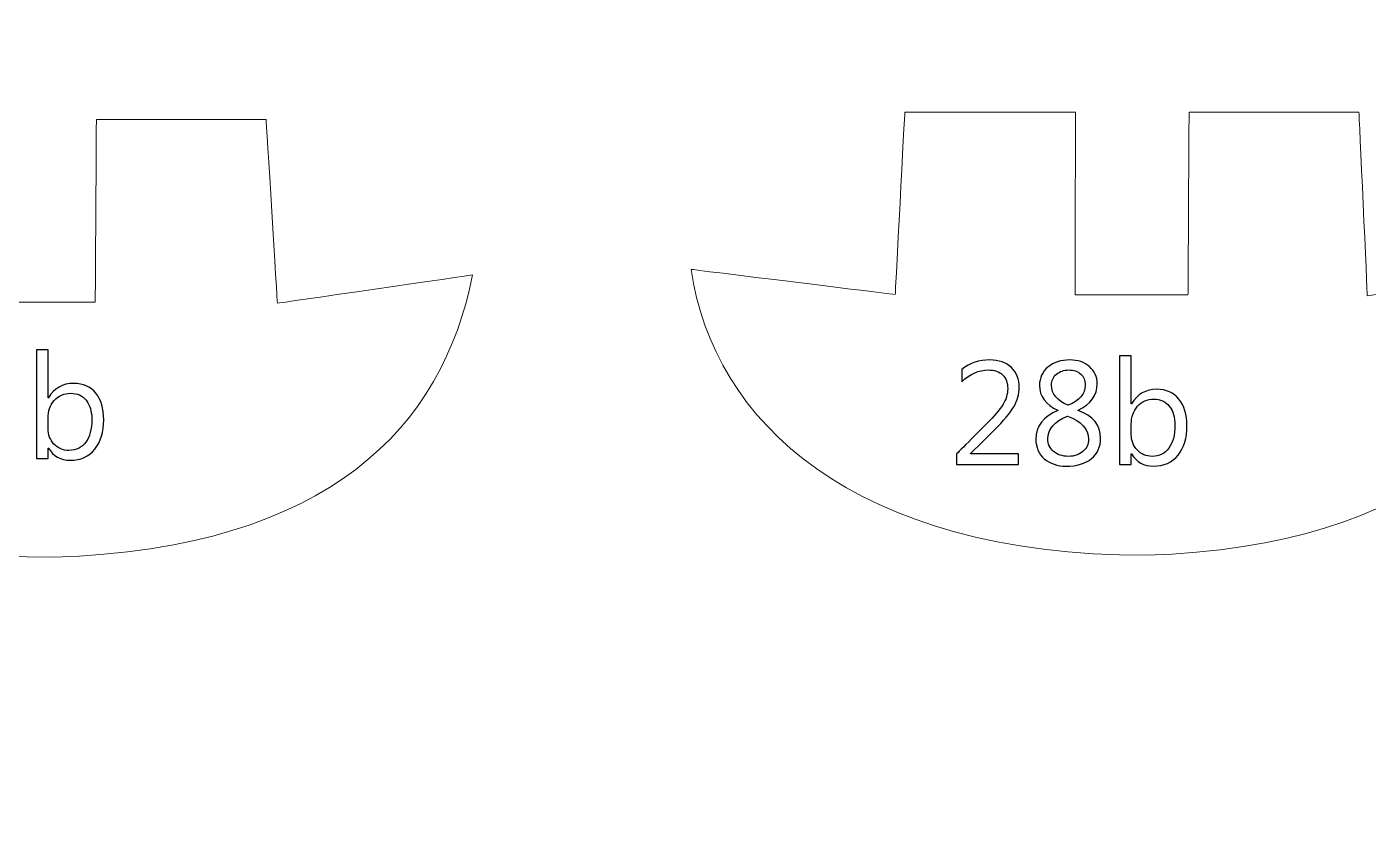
# Model space of a CAD drawing. Header units: centimetres. Extents: x -494 to 505, y -672 to 577.
# Drawn here: x 301.7 to 400.1, y 223.9 to 283.6 of the extents above; entities that cross this region are included whole.
import ezdxf

# ---------------------------------------------------------------- set-up
doc = ezdxf.new("R2010")
doc.units = ezdxf.units.CM
doc.header["$MEASUREMENT"] = 0
doc.layers.add('Camada 1', color=7, linetype='Continuous')
doc.layers.add('Camada 2', color=10, linetype='Continuous')

msp = doc.modelspace()

# ---------------------------------------------------------------- linework, layer by layer
at = {"layer": 'Camada 1', "lineweight": 9}
for points, knots in [([(288.960814, 353.67214), (288.960814, 353.67214), (306.821586, 353.757484), (306.821586, 353.757484), (306.821586, 353.757484), (306.821586, 353.757484), (306.803806, 326.357488), (306.803806, 326.357488), (306.803806, 326.357488), (306.803806, 326.357488), (315.147198, 326.356472), (315.147198, 326.356472), (315.147198, 326.356472), (315.147198, 326.356472), (315.160914, 353.57562), (315.160914, 353.57562), (315.160914, 353.57562), (315.160914, 353.57562), (341.611458, 353.57562), (341.611458, 353.57562), (341.611458, 353.57562), (341.611458, 353.57562), (341.611458, 326.355964), (341.611458, 326.355964), (341.611458, 326.355964), (341.611458, 326.355964), (349.923862, 326.357996), (349.923862, 326.357996), (349.923862, 326.357996), (349.923862, 326.357996), (349.92691, 353.617276), (349.92691, 353.617276), (349.92691, 353.617276), (349.92691, 353.617276), (376.460766, 353.605592), (376.460766, 353.605592), (376.460766, 353.605592), (376.460766, 353.605592), (376.395234, 326.36714), (376.395234, 326.36714), (376.395234, 326.36714), (376.395234, 326.36714), (384.838194, 326.357488), (384.838194, 326.357488), (384.838194, 326.357488), (384.838194, 326.357488), (384.869182, 353.677728), (384.869182, 353.677728), (384.869182, 353.677728), (384.869182, 353.677728), (411.304994, 353.702112), (411.304994, 353.702112), (411.304994, 353.702112), (411.304994, 353.702112), (411.304994, 326.35952), (411.304994, 326.35952), (411.304994, 326.35952), (411.304994, 326.35952), (419.585902, 326.365108), (419.585902, 326.365108), (419.585902, 326.365108), (419.585902, 326.365108), (419.720522, 353.670108), (419.720522, 353.670108), (419.720522, 353.670108), (419.720522, 353.670108), (446.437766, 353.618292), (446.437766, 353.618292), (446.437766, 353.618292), (446.437766, 353.618292), (446.52311, 326.358504), (446.52311, 326.358504), (446.52311, 326.358504), (446.52311, 326.358504), (454.750678, 326.360536), (454.750678, 326.360536), (454.750678, 326.360536), (454.750678, 326.360536), (454.791826, 353.618292), (454.791826, 353.618292), (454.791826, 353.618292), (454.791826, 353.618292), (489.229146, 353.633024), (489.229146, 353.633024), (489.229146, 353.633024), (489.229146, 353.633024), (489.287566, 342.489536), (489.287566, 342.489536), (489.287566, 342.489536), (489.287566, 342.489536), (481.005134, 342.497156), (481.005134, 342.497156), (481.005134, 342.497156), (481.005134, 342.497156), (481.005642, 309.723028), (481.005642, 309.723028), (481.005642, 309.723028), (481.005642, 309.723028), (489.285534, 309.728616), (489.285534, 309.728616), (489.285534, 309.728616), (489.285534, 309.728616), (489.28401, 298.680632), (489.28401, 298.680632), (489.28401, 298.680632), (489.28401, 298.680632), (280.265378, 298.67606), (280.265378, 298.67606), (280.265378, 298.67606), (280.265378, 298.67606), (280.256742, 315.430408), (280.256742, 315.430408), (280.256742, 315.430408), (280.256742, 315.430408), (252.19279, 315.430408), (252.19279, 315.430408), (252.19279, 315.430408), (247.88749, 315.334904), (245.91899, 310.748172), (245.883938, 302.43526), (245.883938, 302.43526), (246.230902, 288.837116), (238.245142, 283.140404), (231.76103, 283.8704), (231.76103, 283.8704), (231.76103, 283.8704), (235.595922, 314.865512), (235.595922, 314.865512), (235.595922, 314.865512), (235.595922, 314.865512), (227.385626, 315.718444), (227.385626, 315.718444), (227.385626, 315.718444), (227.385626, 315.718444), (224.653602, 295.469056), (224.653602, 295.469056), (224.653602, 295.469056), (224.653602, 295.469056), (5.72135, 295.22674), (5.72135, 295.22674), (5.72135, 295.22674), (5.72135, 295.22674), (5.716778, 279.167844), (5.716778, 279.167844), (5.716778, 279.167844), (5.716778, 279.167844), (-2.628138, 279.165304), (-2.628138, 279.165304), (-2.628138, 279.165304), (-2.628138, 279.165304), (-2.98577, 224.0915), (-2.98577, 224.0915), (-2.98577, 224.0915), (-2.98577, 224.0915), (-88.789002, 214.483696), (-88.789002, 214.483696), (-88.789002, 214.483696), (-88.789002, 214.483696), (-160.134554, 214.52332), (-160.134554, 214.52332), (-160.134554, 214.52332), (-163.876482, 213.130384), (-165.443662, 209.995516), (-164.388038, 204.757528), (-164.388038, 204.757528), (-164.388038, 204.757528), (-161.889694, 196.939916), (-161.889694, 196.939916), (-161.889694, 196.939916), (-159.55137, 189.6237), (-158.882842, 185.430668), (-164.745162, 183.003444), (-164.745162, 183.003444), (-164.745162, 183.003444), (-175.274478, 179.070508), (-175.274478, 179.070508), (-175.274478, 179.070508), (-189.770766, 172.492416), (-191.904366, 158.459424), (-185.580274, 139.325096), (-185.580274, 139.325096), (-182.29707, 128.78308), (-186.260486, 121.438924), (-192.412366, 123.689364), (-192.412366, 123.689364), (-192.412366, 123.689364), (-261.359142, 146.906996), (-261.359142, 146.906996), (-261.359142, 146.906996), (-259.768086, 152.90292), (-257.854958, 158.898844), (-255.620774, 164.893752), (-255.620774, 164.893752), (-255.620774, 164.893752), (-235.993178, 156.483304), (-235.993178, 156.483304), (-235.993178, 156.483304), (-235.993178, 156.483304), (-233.24947, 164.39388), (-233.24947, 164.39388), (-233.24947, 164.39388), (-233.24947, 164.39388), (-252.959362, 172.804328), (-252.959362, 172.804328), (-252.959362, 172.804328), (-249.96013, 179.295044), (-246.799354, 185.623708), (-243.478558, 191.789812), (-243.478558, 191.789812), (-243.478558, 191.789812), (-223.85147, 181.048152), (-223.85147, 181.048152), (-223.85147, 181.048152), (-223.85147, 181.048152), (-219.526358, 188.126116), (-219.526358, 188.126116), (-219.526358, 188.126116), (-219.526358, 188.126116), (-238.904526, 198.951596), (-238.904526, 198.951596), (-238.904526, 198.951596), (-235.729018, 204.52842), (-232.421938, 209.843116), (-228.924866, 214.772748), (-228.924866, 214.772748), (-228.924866, 214.772748), (-210.96097, 202.698604), (-210.96097, 202.698604), (-210.96097, 202.698604), (-210.96097, 202.698604), (-206.469742, 209.526632), (-206.469742, 209.526632), (-206.469742, 209.526632), (-206.469742, 209.526632), (-224.18421, 221.600776), (-224.18421, 221.600776), (-224.18421, 221.600776), (-220.36151, 226.60102), (-216.750138, 231.702356), (-213.372446, 236.922564), (-213.372446, 236.922564), (-213.372446, 236.922564), (-194.826382, 225.348292), (-194.826382, 225.348292), (-194.826382, 225.348292), (-194.826382, 225.348292), (-191.25057, 232.592372), (-191.25057, 232.592372), (-191.25057, 232.592372), (-191.25057, 232.592372), (-209.380582, 244.333776), (-209.380582, 244.333776), (-209.380582, 244.333776), (-202.259946, 261.027672), (-207.195166, 274.737068), (-227.065078, 282.88488), (-227.065078, 282.88488), (-261.775194, 290.706048), (-301.116238, 286.78124), (-337.022694, 269.0622), (-337.022694, 269.0622), (-362.833158, 254.920496), (-388.11327, 237.066328), (-415.161222, 221.333568), (-415.161222, 221.333568), (-428.876714, 212.451696), (-442.468254, 204.489812), (-456.981306, 198.090028), (-456.981306, 198.090028), (-462.47939, 196.298312), (-466.306662, 195.61048), (-468.373206, 196.760592), (-468.373206, 196.760592), (-481.297234, 208.35874), (-487.891074, 236.208316), (-486.846118, 283.671264), (-486.846118, 283.671264), (-484.055166, 323.948552), (-477.369886, 350.249236), (-465.985606, 359.680256), (-465.985606, 359.680256), (-455.591418, 363.607604), (-416.449002, 364.2106), (-357.647494, 359.764076), (-357.647494, 359.764076), (-317.62573, 356.62108), (-277.81377, 352.853244), (-238.131858, 348.694756), (-238.131858, 348.694756), (-214.866474, 346.01658), (-195.551298, 366.45342), (-178.214274, 397.942308), (-178.214274, 397.942308), (-183.909462, 398.922748), (-187.93587, 403.347936), (-188.438282, 412.292292), (-188.438282, 412.292292), (-188.327538, 422.884092), (-183.723026, 428.164752), (-174.94631, 428.932848), (-174.94631, 428.932848), (-171.28617, 428.963836), (-167.626538, 428.92218), (-163.96843, 428.50308), (-163.96843, 428.50308), (-159.001206, 427.909736), (-156.690822, 430.099216), (-156.854398, 436.178452), (-156.854398, 436.178452), (-156.854398, 436.178452), (-156.778198, 448.203828), (-156.778198, 448.203828), (-156.778198, 448.203828), (-156.778198, 448.203828), (-147.700746, 448.20332), (-147.700746, 448.20332), (-147.700746, 448.20332), (-147.700746, 448.20332), (-147.697698, 465.516468), (-147.697698, 465.516468), (-147.697698, 465.516468), (-147.697698, 465.516468), (-132.459222, 465.506816), (-132.459222, 465.506816), (-132.459222, 465.506816), (-132.459222, 465.506816), (-117.536722, 483.837996), (-117.536722, 483.837996), (-117.536722, 483.837996), (-117.536722, 483.837996), (-45.491654, 483.825804), (-45.491654, 483.825804), (-45.491654, 483.825804), (-45.491654, 483.825804), (-45.47489, 454.015348), (-45.47489, 454.015348), (-45.47489, 454.015348), (-45.47489, 454.015348), (-36.796218, 454.018396), (-36.796218, 454.018396), (-36.796218, 454.018396), (-36.796218, 454.018396), (-36.920678, 434.287168), (-36.920678, 434.287168), (-36.920678, 434.287168), (-37.163502, 430.041812), (-40.062658, 428.173896), (-44.477686, 427.461172), (-44.477686, 427.461172), (-44.477686, 427.461172), (-58.86831, 427.45914), (-58.86831, 427.45914), (-58.86831, 427.45914), (-58.86831, 427.45914), (-58.872882, 414.921192), (-58.872882, 414.921192), (-58.872882, 414.921192), (-58.872882, 414.921192), (-43.79849, 414.921192), (-43.79849, 414.921192), (-43.79849, 414.921192), (-24.761698, 414.171384), (-13.673582, 411.255972), (-8.36295, 404.78964), (-8.36295, 404.78964), (-4.952238, 400.746468), (-2.86385, 396.261336), (-2.70891, 391.1346), (-2.70891, 391.1346), (-2.70891, 391.1346), (-2.534666, 366.474248), (-2.534666, 366.474248), (-2.534666, 366.474248), (-2.534666, 366.474248), (5.877814, 366.480344), (5.877814, 366.480344), (5.877814, 366.480344), (5.877814, 366.480344), (5.90169, 347.073728), (5.90169, 347.073728), (5.90169, 347.073728), (5.90169, 347.073728), (233.39171, 347.06814), (233.39171, 347.06814), (233.39171, 347.06814), (233.39171, 347.06814), (233.356658, 357.819452), (233.356658, 357.819452), (233.356658, 357.819452), (238.909098, 375.214388), (244.365526, 393.373356), (250.012962, 410.004768), (250.012962, 410.004768), (252.496066, 417.378896), (256.725674, 421.44188), (262.677402, 421.235124), (262.677402, 421.235124), (270.499078, 420.488872), (274.919186, 415.631376), (277.312882, 408.136344), (277.312882, 408.136344), (281.81935, 390.775952), (285.049722, 371.798088), (288.960814, 353.67214)], [0, 0, 0, 0, 0.009803922, 0.009803922, 0.009803922, 0.009803932, 0.019607843, 0.019607843, 0.019607843, 0.019607853, 0.029411765, 0.029411765, 0.029411765, 0.029411775, 0.039215686, 0.039215686, 0.039215686, 0.039215696, 0.049019608, 0.049019608, 0.049019608, 0.049019618, 0.058823529, 0.058823529, 0.058823529, 0.058823539, 0.068627451, 0.068627451, 0.068627451, 0.068627461, 0.078431373, 0.078431373, 0.078431373, 0.078431383, 0.088235294, 0.088235294, 0.088235294, 0.088235304, 0.098039216, 0.098039216, 0.098039216, 0.098039226, 0.107843137, 0.107843137, 0.107843137, 0.107843147, 0.117647059, 0.117647059, 0.117647059, 0.117647069, 0.12745098, 0.12745098, 0.12745098, 0.12745099, 0.137254902, 0.137254902, 0.137254902, 0.137254912, 0.147058824, 0.147058824, 0.147058824, 0.147058834, 0.156862745, 0.156862745, 0.156862745, 0.156862755, 0.166666667, 0.166666667, 0.166666667, 0.166666677, 0.176470588, 0.176470588, 0.176470588, 0.176470598, 0.18627451, 0.18627451, 0.18627451, 0.18627452, 0.196078431, 0.196078431, 0.196078431, 0.196078441, 0.205882353, 0.205882353, 0.205882353, 0.205882363, 0.215686275, 0.215686275, 0.215686275, 0.215686285, 0.225490196, 0.225490196, 0.225490196, 0.225490206, 0.235294118, 0.235294118, 0.235294118, 0.235294128, 0.245098039, 0.245098039, 0.245098039, 0.245098049, 0.254901961, 0.254901961, 0.254901961, 0.254901971, 0.264705882, 0.264705882, 0.264705882, 0.264705892, 0.274509804, 0.274509804, 0.274509804, 0.274509814, 0.284313725, 0.284313725, 0.284313725, 0.284313735, 0.294117647, 0.294117647, 0.294117647, 0.294117657, 0.303921569, 0.303921569, 0.303921569, 0.303921579, 0.31372549, 0.31372549, 0.31372549, 0.3137255, 0.323529412, 0.323529412, 0.323529412, 0.323529422, 0.333333333, 0.333333333, 0.333333333, 0.333333343, 0.343137255, 0.343137255, 0.343137255, 0.343137265, 0.352941176, 0.352941176, 0.352941176, 0.352941186, 0.362745098, 0.362745098, 0.362745098, 0.362745108, 0.37254902, 0.37254902, 0.37254902, 0.37254903, 0.382352941, 0.382352941, 0.382352941, 0.382352951, 0.392156863, 0.392156863, 0.392156863, 0.392156873, 0.401960784, 0.401960784, 0.401960784, 0.401960794, 0.411764706, 0.411764706, 0.411764706, 0.411764716, 0.421568627, 0.421568627, 0.421568627, 0.421568637, 0.431372549, 0.431372549, 0.431372549, 0.431372559, 0.441176471, 0.441176471, 0.441176471, 0.441176481, 0.450980392, 0.450980392, 0.450980392, 0.450980402, 0.460784314, 0.460784314, 0.460784314, 0.460784324, 0.470588235, 0.470588235, 0.470588235, 0.470588245, 0.480392157, 0.480392157, 0.480392157, 0.480392167, 0.490196078, 0.490196078, 0.490196078, 0.490196088, 0.5, 0.5, 0.5, 0.50000001, 0.509803922, 0.509803922, 0.509803922, 0.509803932, 0.519607843, 0.519607843, 0.519607843, 0.519607853, 0.529411765, 0.529411765, 0.529411765, 0.529411775, 0.539215686, 0.539215686, 0.539215686, 0.539215696, 0.549019608, 0.549019608, 0.549019608, 0.549019618, 0.558823529, 0.558823529, 0.558823529, 0.558823539, 0.568627451, 0.568627451, 0.568627451, 0.568627461, 0.578431373, 0.578431373, 0.578431373, 0.578431383, 0.588235294, 0.588235294, 0.588235294, 0.588235304, 0.598039216, 0.598039216, 0.598039216, 0.598039226, 0.607843137, 0.607843137, 0.607843137, 0.607843147, 0.617647059, 0.617647059, 0.617647059, 0.617647069, 0.62745098, 0.62745098, 0.62745098, 0.62745099, 0.637254902, 0.637254902, 0.637254902, 0.637254912, 0.647058824, 0.647058824, 0.647058824, 0.647058834, 0.656862745, 0.656862745, 0.656862745, 0.656862755, 0.666666667, 0.666666667, 0.666666667, 0.666666677, 0.676470588, 0.676470588, 0.676470588, 0.676470598, 0.68627451, 0.68627451, 0.68627451, 0.68627452, 0.696078431, 0.696078431, 0.696078431, 0.696078441, 0.705882353, 0.705882353, 0.705882353, 0.705882363, 0.715686275, 0.715686275, 0.715686275, 0.715686285, 0.725490196, 0.725490196, 0.725490196, 0.725490206, 0.735294118, 0.735294118, 0.735294118, 0.735294128, 0.745098039, 0.745098039, 0.745098039, 0.745098049, 0.754901961, 0.754901961, 0.754901961, 0.754901971, 0.764705882, 0.764705882, 0.764705882, 0.764705892, 0.774509804, 0.774509804, 0.774509804, 0.774509814, 0.784313725, 0.784313725, 0.784313725, 0.784313735, 0.794117647, 0.794117647, 0.794117647, 0.794117657, 0.803921569, 0.803921569, 0.803921569, 0.803921579, 0.81372549, 0.81372549, 0.81372549, 0.8137255, 0.823529412, 0.823529412, 0.823529412, 0.823529422, 0.833333333, 0.833333333, 0.833333333, 0.833333343, 0.843137255, 0.843137255, 0.843137255, 0.843137265, 0.852941176, 0.852941176, 0.852941176, 0.852941186, 0.862745098, 0.862745098, 0.862745098, 0.862745108, 0.87254902, 0.87254902, 0.87254902, 0.87254903, 0.882352941, 0.882352941, 0.882352941, 0.882352951, 0.892156863, 0.892156863, 0.892156863, 0.892156873, 0.901960784, 0.901960784, 0.901960784, 0.901960794, 0.911764706, 0.911764706, 0.911764706, 0.911764716, 0.921568627, 0.921568627, 0.921568627, 0.921568637, 0.931372549, 0.931372549, 0.931372549, 0.931372559, 0.941176471, 0.941176471, 0.941176471, 0.941176481, 0.950980392, 0.950980392, 0.950980392, 0.950980402, 0.960784314, 0.960784314, 0.960784314, 0.960784324, 0.970588235, 0.970588235, 0.970588235, 0.970588245, 0.980392157, 0.980392157, 0.980392157, 0.980392167, 1, 1, 1, 1]), ([(285.988506, 276.822408), (285.988506, 276.822408), (298.505118, 276.819868), (298.505118, 276.819868), (298.505118, 276.819868), (298.505118, 276.819868), (298.477432, 263.424924), (298.477432, 263.424924), (298.477432, 263.424924), (298.477432, 263.424924), (306.758848, 263.42848), (306.758848, 263.42848), (306.758848, 263.42848), (306.758848, 263.42848), (306.83835, 276.816058), (306.83835, 276.816058), (306.83835, 276.816058), (306.83835, 276.816058), (319.29578, 276.821392), (319.29578, 276.821392), (319.29578, 276.821392), (319.29578, 276.821392), (320.116708, 263.357106), (320.116708, 263.357106), (320.116708, 263.357106), (320.116708, 263.357106), (334.43418, 265.428222), (334.43418, 265.428222), (334.43418, 265.428222), (332.2574, 254.376936), (324.020434, 245.38178), (303.724056, 244.73535), (303.724056, 244.73535), (282.167076, 244.769894), (272.179034, 254.388112), (270.575532, 265.494008), (270.575532, 265.494008), (270.575532, 265.494008), (285.285434, 263.442958), (285.285434, 263.442958), (285.285434, 263.442958), (285.285434, 263.442958), (285.988506, 276.822408), (285.988506, 276.822408)], [0, 0, 0, 0, 0.083333333, 0.083333333, 0.083333333, 0.083333343, 0.166666667, 0.166666667, 0.166666667, 0.166666677, 0.25, 0.25, 0.25, 0.25000001, 0.333333333, 0.333333333, 0.333333333, 0.333333343, 0.416666667, 0.416666667, 0.416666667, 0.416666677, 0.5, 0.5, 0.5, 0.50000001, 0.583333333, 0.583333333, 0.583333333, 0.583333343, 0.666666667, 0.666666667, 0.666666667, 0.666666677, 0.75, 0.75, 0.75, 0.75000001, 0.833333333, 0.833333333, 0.833333333, 0.833333343, 1, 1, 1, 1]), ([(366.140746, 277.371048), (366.140746, 277.371048), (378.657358, 277.368508), (378.657358, 277.368508), (378.657358, 277.368508), (378.657358, 277.368508), (378.629672, 263.973564), (378.629672, 263.973564), (378.629672, 263.973564), (378.629672, 263.973564), (386.911088, 263.97712), (386.911088, 263.97712), (386.911088, 263.97712), (386.911088, 263.97712), (386.99059, 277.364698), (386.99059, 277.364698), (386.99059, 277.364698), (386.99059, 277.364698), (399.44802, 277.370032), (399.44802, 277.370032), (399.44802, 277.370032), (399.44802, 277.370032), (400.065748, 263.905746), (400.065748, 263.905746), (400.065748, 263.905746), (400.065748, 263.905746), (414.99282, 265.976862), (414.99282, 265.976862), (414.99282, 265.976862), (412.81604, 254.925576), (404.172674, 245.523766), (383.876296, 244.87759), (383.876296, 244.87759), (362.319316, 244.91188), (352.07067, 254.733552), (350.467422, 265.839448), (350.467422, 265.839448), (350.467422, 265.839448), (365.437674, 263.991598), (365.437674, 263.991598), (365.437674, 263.991598), (365.437674, 263.991598), (366.140746, 277.371048), (366.140746, 277.371048)], [0, 0, 0, 0, 0.083333333, 0.083333333, 0.083333333, 0.083333343, 0.166666667, 0.166666667, 0.166666667, 0.166666677, 0.25, 0.25, 0.25, 0.25000001, 0.333333333, 0.333333333, 0.333333333, 0.333333343, 0.416666667, 0.416666667, 0.416666667, 0.416666677, 0.5, 0.5, 0.5, 0.50000001, 0.583333333, 0.583333333, 0.583333333, 0.583333343, 0.666666667, 0.666666667, 0.666666667, 0.666666677, 0.75, 0.75, 0.75, 0.75000001, 0.833333333, 0.833333333, 0.833333333, 0.833333343, 1, 1, 1, 1])]:
    msp.add_open_spline(points, degree=3, knots=knots, dxfattribs=at)
at = {"layer": 'Camada 2'}
for points, knots in [([(303.319434, 252.743716), (303.319434, 252.743716), (303.298098, 252.743716), (303.298098, 252.743716), (303.298098, 252.743716), (303.298098, 252.743716), (303.298098, 251.97308), (303.298098, 251.97308), (303.298098, 251.97308), (303.298098, 251.97308), (302.4378, 251.97308), (302.4378, 251.97308), (302.4378, 251.97308), (302.4378, 251.97308), (302.4378, 259.930138), (302.4378, 259.930138), (302.4378, 259.930138), (302.4378, 259.930138), (303.298098, 259.930138), (303.298098, 259.930138), (303.298098, 259.930138), (303.298098, 259.930138), (303.298098, 256.41046), (303.298098, 256.41046), (303.298098, 256.41046), (303.298098, 256.41046), (303.319434, 256.41046), (303.319434, 256.41046), (303.319434, 256.41046), (303.742598, 257.121914), (304.362612, 257.47853), (305.177952, 257.47853), (305.177952, 257.47853), (305.86807, 257.47853), (306.407312, 257.2385), (306.797964, 256.756408), (306.797964, 256.756408), (307.18887, 256.274316), (307.384196, 255.629156), (307.384196, 254.818896), (307.384196, 254.818896), (307.384196, 253.919228), (307.165502, 253.197106), (306.728114, 252.655832), (306.728114, 252.655832), (306.289202, 252.114558), (305.690524, 251.844048), (304.930556, 251.844048), (304.930556, 251.844048), (304.22088, 251.844048), (303.683416, 252.14326), (303.319434, 252.743716)], [0, 0, 0, 0, 0.071428571, 0.071428571, 0.071428571, 0.071428581, 0.142857143, 0.142857143, 0.142857143, 0.142857153, 0.214285714, 0.214285714, 0.214285714, 0.214285724, 0.285714286, 0.285714286, 0.285714286, 0.285714296, 0.357142857, 0.357142857, 0.357142857, 0.357142867, 0.428571429, 0.428571429, 0.428571429, 0.428571439, 0.5, 0.5, 0.5, 0.50000001, 0.571428571, 0.571428571, 0.571428571, 0.571428581, 0.642857143, 0.642857143, 0.642857143, 0.642857153, 0.714285714, 0.714285714, 0.714285714, 0.714285724, 0.785714286, 0.785714286, 0.785714286, 0.785714296, 0.857142857, 0.857142857, 0.857142857, 0.857142867, 1, 1, 1, 1]), ([(374.46966, 251.54128), (374.46966, 251.54128), (369.93195, 251.54128), (369.93195, 251.54128), (369.93195, 251.54128), (369.93195, 251.54128), (369.93195, 252.304804), (369.93195, 252.304804), (369.93195, 252.304804), (369.93195, 252.304804), (372.125494, 254.50546), (372.125494, 254.50546), (372.125494, 254.50546), (372.686326, 255.066292), (373.086122, 255.532382), (373.324374, 255.905254), (373.324374, 255.905254), (373.564658, 256.277872), (373.684546, 256.677668), (373.684546, 257.100578), (373.684546, 257.100578), (373.684546, 257.534156), (373.560848, 257.871214), (373.311928, 258.109466), (373.311928, 258.109466), (373.062754, 258.347718), (372.709694, 258.466082), (372.25097, 258.466082), (372.25097, 258.466082), (371.578886, 258.466082), (370.935504, 258.179316), (370.319046, 257.605784), (370.319046, 257.605784), (370.319046, 257.605784), (370.319046, 258.509008), (370.319046, 258.509008), (370.319046, 258.509008), (370.906802, 258.967986), (371.591332, 259.197348), (372.370858, 259.197348), (372.370858, 259.197348), (373.042942, 259.197348), (373.57177, 259.014468), (373.957088, 258.65074), (373.957088, 258.65074), (374.342406, 258.287012), (374.534176, 257.797554), (374.534176, 257.184652), (374.534176, 257.184652), (374.534176, 256.70256), (374.401588, 256.229612), (374.13438, 255.768856), (374.13438, 255.768856), (373.869204, 255.308354), (373.390668, 254.7366), (372.700804, 254.053848), (372.700804, 254.053848), (372.700804, 254.053848), (370.964206, 252.337062), (370.964206, 252.337062), (370.964206, 252.337062), (370.964206, 252.337062), (370.964206, 252.315472), (370.964206, 252.315472), (370.964206, 252.315472), (370.964206, 252.315472), (374.46966, 252.315472), (374.46966, 252.315472), (374.46966, 252.315472), (374.46966, 252.315472), (374.46966, 251.54128), (374.46966, 251.54128)], [0, 0, 0, 0, 0.052631579, 0.052631579, 0.052631579, 0.052631589, 0.105263158, 0.105263158, 0.105263158, 0.105263168, 0.157894737, 0.157894737, 0.157894737, 0.157894747, 0.210526316, 0.210526316, 0.210526316, 0.210526326, 0.263157895, 0.263157895, 0.263157895, 0.263157905, 0.315789474, 0.315789474, 0.315789474, 0.315789484, 0.368421053, 0.368421053, 0.368421053, 0.368421063, 0.421052632, 0.421052632, 0.421052632, 0.421052642, 0.473684211, 0.473684211, 0.473684211, 0.473684221, 0.526315789, 0.526315789, 0.526315789, 0.526315799, 0.578947368, 0.578947368, 0.578947368, 0.578947378, 0.631578947, 0.631578947, 0.631578947, 0.631578957, 0.684210526, 0.684210526, 0.684210526, 0.684210536, 0.736842105, 0.736842105, 0.736842105, 0.736842115, 0.789473684, 0.789473684, 0.789473684, 0.789473694, 0.842105263, 0.842105263, 0.842105263, 0.842105273, 0.894736842, 0.894736842, 0.894736842, 0.894736852, 1, 1, 1, 1]), ([(377.37288, 255.487678), (377.37288, 255.487678), (377.37288, 255.509014), (377.37288, 255.509014), (377.37288, 255.509014), (376.469656, 255.928368), (376.018044, 256.537714), (376.018044, 257.337052), (376.018044, 257.337052), (376.018044, 257.880104), (376.224038, 258.326382), (376.638058, 258.674108), (376.638058, 258.674108), (377.052078, 259.023358), (377.584208, 259.197348), (378.236734, 259.197348), (378.236734, 259.197348), (378.82449, 259.197348), (379.30836, 259.03428), (379.686566, 258.708144), (379.686566, 258.708144), (380.064518, 258.381754), (380.25451, 257.964432), (380.25451, 257.453638), (380.25451, 257.453638), (380.25451, 256.618486), (379.788674, 255.971548), (378.856748, 255.509014), (378.856748, 255.509014), (378.856748, 255.509014), (378.856748, 255.487678), (378.856748, 255.487678), (378.856748, 255.487678), (379.95352, 255.094994), (380.501906, 254.415798), (380.501906, 253.449836), (380.501906, 253.449836), (380.501906, 252.826266), (380.277878, 252.331728), (379.829822, 251.96419), (379.829822, 251.96419), (379.383544, 251.596906), (378.759974, 251.412248), (377.962414, 251.412248), (377.962414, 251.412248), (377.319032, 251.412248), (376.790458, 251.595128), (376.372882, 251.958856), (376.372882, 251.958856), (375.957084, 252.322584), (375.749058, 252.795786), (375.749058, 253.37643), (375.749058, 253.37643), (375.749058, 254.342392), (376.290332, 255.046734), (377.37288, 255.487678)], [0, 0, 0, 0, 0.066666667, 0.066666667, 0.066666667, 0.066666677, 0.133333333, 0.133333333, 0.133333333, 0.133333343, 0.2, 0.2, 0.2, 0.20000001, 0.266666667, 0.266666667, 0.266666667, 0.266666677, 0.333333333, 0.333333333, 0.333333333, 0.333333343, 0.4, 0.4, 0.4, 0.40000001, 0.466666667, 0.466666667, 0.466666667, 0.466666677, 0.533333333, 0.533333333, 0.533333333, 0.533333343, 0.6, 0.6, 0.6, 0.60000001, 0.666666667, 0.666666667, 0.666666667, 0.666666677, 0.733333333, 0.733333333, 0.733333333, 0.733333343, 0.8, 0.8, 0.8, 0.80000001, 0.866666667, 0.866666667, 0.866666667, 0.866666677, 1, 1, 1, 1]), ([(382.770634, 252.311916), (382.770634, 252.311916), (382.749298, 252.311916), (382.749298, 252.311916), (382.749298, 252.311916), (382.749298, 252.311916), (382.749298, 251.54128), (382.749298, 251.54128), (382.749298, 251.54128), (382.749298, 251.54128), (381.889, 251.54128), (381.889, 251.54128), (381.889, 251.54128), (381.889, 251.54128), (381.889, 259.498338), (381.889, 259.498338), (381.889, 259.498338), (381.889, 259.498338), (382.749298, 259.498338), (382.749298, 259.498338), (382.749298, 259.498338), (382.749298, 259.498338), (382.749298, 255.97866), (382.749298, 255.97866), (382.749298, 255.97866), (382.749298, 255.97866), (382.770634, 255.97866), (382.770634, 255.97866), (382.770634, 255.97866), (383.193798, 256.690114), (383.813812, 257.04673), (384.629152, 257.04673), (384.629152, 257.04673), (385.31927, 257.04673), (385.858512, 256.8067), (386.249164, 256.324608), (386.249164, 256.324608), (386.64007, 255.842516), (386.835396, 255.197356), (386.835396, 254.387096), (386.835396, 254.387096), (386.835396, 253.487428), (386.616702, 252.765306), (386.179314, 252.224032), (386.179314, 252.224032), (385.740402, 251.682758), (385.141724, 251.412248), (384.381756, 251.412248), (384.381756, 251.412248), (383.67208, 251.412248), (383.134616, 251.71146), (382.770634, 252.311916)], [0, 0, 0, 0, 0.071428571, 0.071428571, 0.071428571, 0.071428581, 0.142857143, 0.142857143, 0.142857143, 0.142857153, 0.214285714, 0.214285714, 0.214285714, 0.214285724, 0.285714286, 0.285714286, 0.285714286, 0.285714296, 0.357142857, 0.357142857, 0.357142857, 0.357142867, 0.428571429, 0.428571429, 0.428571429, 0.428571439, 0.5, 0.5, 0.5, 0.50000001, 0.571428571, 0.571428571, 0.571428571, 0.571428581, 0.642857143, 0.642857143, 0.642857143, 0.642857153, 0.714285714, 0.714285714, 0.714285714, 0.714285724, 0.785714286, 0.785714286, 0.785714286, 0.785714296, 0.857142857, 0.857142857, 0.857142857, 0.857142867, 1, 1, 1, 1]), ([(379.372876, 257.345942), (379.372876, 257.693668), (379.263656, 257.96621), (379.04674, 258.16687), (379.04674, 258.16687), (378.829824, 258.365752), (378.53239, 258.466082), (378.15774, 258.466082), (378.15774, 258.466082), (377.806458, 258.466082), (377.509024, 258.362196), (377.265184, 258.152392), (377.265184, 258.152392), (377.021598, 257.94462), (376.899678, 257.679444), (376.899678, 257.356864), (376.899678, 257.356864), (376.899678, 256.700782), (377.308364, 256.208022), (378.125482, 255.874774), (378.125482, 255.874774), (378.957078, 256.21869), (379.372876, 256.707894), (379.372876, 257.345942)], [0, 0, 0, 0, 0.142857143, 0.142857143, 0.142857143, 0.142857153, 0.285714286, 0.285714286, 0.285714286, 0.285714296, 0.428571429, 0.428571429, 0.428571429, 0.428571439, 0.571428571, 0.571428571, 0.571428571, 0.571428581, 0.714285714, 0.714285714, 0.714285714, 0.714285724, 1, 1, 1, 1]), ([(303.298098, 254.91948), (303.298098, 254.91948), (303.298098, 254.166624), (303.298098, 254.166624), (303.298098, 254.166624), (303.298098, 253.720346), (303.443132, 253.342394), (303.731676, 253.030482), (303.731676, 253.030482), (304.02022, 252.720348), (304.387758, 252.564392), (304.832004, 252.564392), (304.832004, 252.564392), (305.35372, 252.564392), (305.762152, 252.765306), (306.058062, 253.164848), (306.058062, 253.164848), (306.353718, 253.566168), (306.502308, 254.12192), (306.502308, 254.835152), (306.502308, 254.835152), (306.502308, 255.435608), (306.364386, 255.906778), (306.08651, 256.247392), (306.08651, 256.247392), (305.810666, 256.587752), (305.436016, 256.758186), (304.962814, 256.758186), (304.962814, 256.758186), (304.462942, 256.758186), (304.05959, 256.584196), (303.755044, 256.234692), (303.755044, 256.234692), (303.450498, 255.885442), (303.298098, 255.446276), (303.298098, 254.91948)], [0, 0, 0, 0, 0.1, 0.1, 0.1, 0.10000001, 0.2, 0.2, 0.2, 0.20000001, 0.3, 0.3, 0.3, 0.30000001, 0.4, 0.4, 0.4, 0.40000001, 0.5, 0.5, 0.5, 0.50000001, 0.6, 0.6, 0.6, 0.60000001, 0.7, 0.7, 0.7, 0.70000001, 0.8, 0.8, 0.8, 0.80000001, 1, 1, 1, 1]), ([(382.749298, 254.48768), (382.749298, 254.48768), (382.749298, 253.734824), (382.749298, 253.734824), (382.749298, 253.734824), (382.749298, 253.288546), (382.894332, 252.910594), (383.182876, 252.598682), (383.182876, 252.598682), (383.47142, 252.288548), (383.838958, 252.132592), (384.283204, 252.132592), (384.283204, 252.132592), (384.80492, 252.132592), (385.213352, 252.333506), (385.509262, 252.733048), (385.509262, 252.733048), (385.804918, 253.134368), (385.953508, 253.69012), (385.953508, 254.403352), (385.953508, 254.403352), (385.953508, 255.003808), (385.815586, 255.474978), (385.53771, 255.815592), (385.53771, 255.815592), (385.261866, 256.155952), (384.887216, 256.326386), (384.414014, 256.326386), (384.414014, 256.326386), (383.914142, 256.326386), (383.51079, 256.152396), (383.206244, 255.802892), (383.206244, 255.802892), (382.901698, 255.453642), (382.749298, 255.014476), (382.749298, 254.48768)], [0, 0, 0, 0, 0.1, 0.1, 0.1, 0.10000001, 0.2, 0.2, 0.2, 0.20000001, 0.3, 0.3, 0.3, 0.30000001, 0.4, 0.4, 0.4, 0.40000001, 0.5, 0.5, 0.5, 0.50000001, 0.6, 0.6, 0.6, 0.60000001, 0.7, 0.7, 0.7, 0.70000001, 0.8, 0.8, 0.8, 0.80000001, 1, 1, 1, 1]), ([(378.068078, 255.078992), (377.109482, 254.69723), (376.630946, 254.141732), (376.630946, 253.4158), (376.630946, 253.4158), (376.630946, 253.041404), (376.770646, 252.733048), (377.048522, 252.493018), (377.048522, 252.493018), (377.326144, 252.252734), (377.691904, 252.132592), (378.147072, 252.132592), (378.147072, 252.132592), (378.58065, 252.132592), (378.93371, 252.250956), (379.20803, 252.48743), (379.20803, 252.48743), (379.482096, 252.724158), (379.620272, 253.02337), (379.620272, 253.38532), (379.620272, 253.38532), (379.620272, 254.141732), (379.102366, 254.707898), (378.068078, 255.078992)], [0, 0, 0, 0, 0.142857143, 0.142857143, 0.142857143, 0.142857153, 0.285714286, 0.285714286, 0.285714286, 0.285714296, 0.428571429, 0.428571429, 0.428571429, 0.428571439, 0.571428571, 0.571428571, 0.571428571, 0.571428581, 0.714285714, 0.714285714, 0.714285714, 0.714285724, 1, 1, 1, 1])]:
    msp.add_open_spline(points, degree=3, knots=knots, dxfattribs=at)
at = {"layer": 'Camada 2', "lineweight": 9}
for points, knots in [([(303.319434, 252.743716), (303.319434, 252.743716), (303.298098, 252.743716), (303.298098, 252.743716), (303.298098, 252.743716), (303.298098, 252.743716), (303.298098, 251.97308), (303.298098, 251.97308), (303.298098, 251.97308), (303.298098, 251.97308), (302.4378, 251.97308), (302.4378, 251.97308), (302.4378, 251.97308), (302.4378, 251.97308), (302.4378, 259.930138), (302.4378, 259.930138), (302.4378, 259.930138), (302.4378, 259.930138), (303.298098, 259.930138), (303.298098, 259.930138), (303.298098, 259.930138), (303.298098, 259.930138), (303.298098, 256.41046), (303.298098, 256.41046), (303.298098, 256.41046), (303.298098, 256.41046), (303.319434, 256.41046), (303.319434, 256.41046), (303.319434, 256.41046), (303.742598, 257.121914), (304.362612, 257.47853), (305.177952, 257.47853), (305.177952, 257.47853), (305.86807, 257.47853), (306.407312, 257.2385), (306.797964, 256.756408), (306.797964, 256.756408), (307.18887, 256.274316), (307.384196, 255.629156), (307.384196, 254.818896), (307.384196, 254.818896), (307.384196, 253.919228), (307.165502, 253.197106), (306.728114, 252.655832), (306.728114, 252.655832), (306.289202, 252.114558), (305.690524, 251.844048), (304.930556, 251.844048), (304.930556, 251.844048), (304.22088, 251.844048), (303.683416, 252.14326), (303.319434, 252.743716)], [0, 0, 0, 0, 0.071428571, 0.071428571, 0.071428571, 0.071428581, 0.142857143, 0.142857143, 0.142857143, 0.142857153, 0.214285714, 0.214285714, 0.214285714, 0.214285724, 0.285714286, 0.285714286, 0.285714286, 0.285714296, 0.357142857, 0.357142857, 0.357142857, 0.357142867, 0.428571429, 0.428571429, 0.428571429, 0.428571439, 0.5, 0.5, 0.5, 0.50000001, 0.571428571, 0.571428571, 0.571428571, 0.571428581, 0.642857143, 0.642857143, 0.642857143, 0.642857153, 0.714285714, 0.714285714, 0.714285714, 0.714285724, 0.785714286, 0.785714286, 0.785714286, 0.785714296, 0.857142857, 0.857142857, 0.857142857, 0.857142867, 1, 1, 1, 1]), ([(374.46966, 251.54128), (374.46966, 251.54128), (369.93195, 251.54128), (369.93195, 251.54128), (369.93195, 251.54128), (369.93195, 251.54128), (369.93195, 252.304804), (369.93195, 252.304804), (369.93195, 252.304804), (369.93195, 252.304804), (372.125494, 254.50546), (372.125494, 254.50546), (372.125494, 254.50546), (372.686326, 255.066292), (373.086122, 255.532382), (373.324374, 255.905254), (373.324374, 255.905254), (373.564658, 256.277872), (373.684546, 256.677668), (373.684546, 257.100578), (373.684546, 257.100578), (373.684546, 257.534156), (373.560848, 257.871214), (373.311928, 258.109466), (373.311928, 258.109466), (373.062754, 258.347718), (372.709694, 258.466082), (372.25097, 258.466082), (372.25097, 258.466082), (371.578886, 258.466082), (370.935504, 258.179316), (370.319046, 257.605784), (370.319046, 257.605784), (370.319046, 257.605784), (370.319046, 258.509008), (370.319046, 258.509008), (370.319046, 258.509008), (370.906802, 258.967986), (371.591332, 259.197348), (372.370858, 259.197348), (372.370858, 259.197348), (373.042942, 259.197348), (373.57177, 259.014468), (373.957088, 258.65074), (373.957088, 258.65074), (374.342406, 258.287012), (374.534176, 257.797554), (374.534176, 257.184652), (374.534176, 257.184652), (374.534176, 256.70256), (374.401588, 256.229612), (374.13438, 255.768856), (374.13438, 255.768856), (373.869204, 255.308354), (373.390668, 254.7366), (372.700804, 254.053848), (372.700804, 254.053848), (372.700804, 254.053848), (370.964206, 252.337062), (370.964206, 252.337062), (370.964206, 252.337062), (370.964206, 252.337062), (370.964206, 252.315472), (370.964206, 252.315472), (370.964206, 252.315472), (370.964206, 252.315472), (374.46966, 252.315472), (374.46966, 252.315472), (374.46966, 252.315472), (374.46966, 252.315472), (374.46966, 251.54128), (374.46966, 251.54128)], [0, 0, 0, 0, 0.052631579, 0.052631579, 0.052631579, 0.052631589, 0.105263158, 0.105263158, 0.105263158, 0.105263168, 0.157894737, 0.157894737, 0.157894737, 0.157894747, 0.210526316, 0.210526316, 0.210526316, 0.210526326, 0.263157895, 0.263157895, 0.263157895, 0.263157905, 0.315789474, 0.315789474, 0.315789474, 0.315789484, 0.368421053, 0.368421053, 0.368421053, 0.368421063, 0.421052632, 0.421052632, 0.421052632, 0.421052642, 0.473684211, 0.473684211, 0.473684211, 0.473684221, 0.526315789, 0.526315789, 0.526315789, 0.526315799, 0.578947368, 0.578947368, 0.578947368, 0.578947378, 0.631578947, 0.631578947, 0.631578947, 0.631578957, 0.684210526, 0.684210526, 0.684210526, 0.684210536, 0.736842105, 0.736842105, 0.736842105, 0.736842115, 0.789473684, 0.789473684, 0.789473684, 0.789473694, 0.842105263, 0.842105263, 0.842105263, 0.842105273, 0.894736842, 0.894736842, 0.894736842, 0.894736852, 1, 1, 1, 1]), ([(377.37288, 255.487678), (377.37288, 255.487678), (377.37288, 255.509014), (377.37288, 255.509014), (377.37288, 255.509014), (376.469656, 255.928368), (376.018044, 256.537714), (376.018044, 257.337052), (376.018044, 257.337052), (376.018044, 257.880104), (376.224038, 258.326382), (376.638058, 258.674108), (376.638058, 258.674108), (377.052078, 259.023358), (377.584208, 259.197348), (378.236734, 259.197348), (378.236734, 259.197348), (378.82449, 259.197348), (379.30836, 259.03428), (379.686566, 258.708144), (379.686566, 258.708144), (380.064518, 258.381754), (380.25451, 257.964432), (380.25451, 257.453638), (380.25451, 257.453638), (380.25451, 256.618486), (379.788674, 255.971548), (378.856748, 255.509014), (378.856748, 255.509014), (378.856748, 255.509014), (378.856748, 255.487678), (378.856748, 255.487678), (378.856748, 255.487678), (379.95352, 255.094994), (380.501906, 254.415798), (380.501906, 253.449836), (380.501906, 253.449836), (380.501906, 252.826266), (380.277878, 252.331728), (379.829822, 251.96419), (379.829822, 251.96419), (379.383544, 251.596906), (378.759974, 251.412248), (377.962414, 251.412248), (377.962414, 251.412248), (377.319032, 251.412248), (376.790458, 251.595128), (376.372882, 251.958856), (376.372882, 251.958856), (375.957084, 252.322584), (375.749058, 252.795786), (375.749058, 253.37643), (375.749058, 253.37643), (375.749058, 254.342392), (376.290332, 255.046734), (377.37288, 255.487678)], [0, 0, 0, 0, 0.066666667, 0.066666667, 0.066666667, 0.066666677, 0.133333333, 0.133333333, 0.133333333, 0.133333343, 0.2, 0.2, 0.2, 0.20000001, 0.266666667, 0.266666667, 0.266666667, 0.266666677, 0.333333333, 0.333333333, 0.333333333, 0.333333343, 0.4, 0.4, 0.4, 0.40000001, 0.466666667, 0.466666667, 0.466666667, 0.466666677, 0.533333333, 0.533333333, 0.533333333, 0.533333343, 0.6, 0.6, 0.6, 0.60000001, 0.666666667, 0.666666667, 0.666666667, 0.666666677, 0.733333333, 0.733333333, 0.733333333, 0.733333343, 0.8, 0.8, 0.8, 0.80000001, 0.866666667, 0.866666667, 0.866666667, 0.866666677, 1, 1, 1, 1]), ([(382.770634, 252.311916), (382.770634, 252.311916), (382.749298, 252.311916), (382.749298, 252.311916), (382.749298, 252.311916), (382.749298, 252.311916), (382.749298, 251.54128), (382.749298, 251.54128), (382.749298, 251.54128), (382.749298, 251.54128), (381.889, 251.54128), (381.889, 251.54128), (381.889, 251.54128), (381.889, 251.54128), (381.889, 259.498338), (381.889, 259.498338), (381.889, 259.498338), (381.889, 259.498338), (382.749298, 259.498338), (382.749298, 259.498338), (382.749298, 259.498338), (382.749298, 259.498338), (382.749298, 255.97866), (382.749298, 255.97866), (382.749298, 255.97866), (382.749298, 255.97866), (382.770634, 255.97866), (382.770634, 255.97866), (382.770634, 255.97866), (383.193798, 256.690114), (383.813812, 257.04673), (384.629152, 257.04673), (384.629152, 257.04673), (385.31927, 257.04673), (385.858512, 256.8067), (386.249164, 256.324608), (386.249164, 256.324608), (386.64007, 255.842516), (386.835396, 255.197356), (386.835396, 254.387096), (386.835396, 254.387096), (386.835396, 253.487428), (386.616702, 252.765306), (386.179314, 252.224032), (386.179314, 252.224032), (385.740402, 251.682758), (385.141724, 251.412248), (384.381756, 251.412248), (384.381756, 251.412248), (383.67208, 251.412248), (383.134616, 251.71146), (382.770634, 252.311916)], [0, 0, 0, 0, 0.071428571, 0.071428571, 0.071428571, 0.071428581, 0.142857143, 0.142857143, 0.142857143, 0.142857153, 0.214285714, 0.214285714, 0.214285714, 0.214285724, 0.285714286, 0.285714286, 0.285714286, 0.285714296, 0.357142857, 0.357142857, 0.357142857, 0.357142867, 0.428571429, 0.428571429, 0.428571429, 0.428571439, 0.5, 0.5, 0.5, 0.50000001, 0.571428571, 0.571428571, 0.571428571, 0.571428581, 0.642857143, 0.642857143, 0.642857143, 0.642857153, 0.714285714, 0.714285714, 0.714285714, 0.714285724, 0.785714286, 0.785714286, 0.785714286, 0.785714296, 0.857142857, 0.857142857, 0.857142857, 0.857142867, 1, 1, 1, 1]), ([(379.372876, 257.345942), (379.372876, 257.693668), (379.263656, 257.96621), (379.04674, 258.16687), (379.04674, 258.16687), (378.829824, 258.365752), (378.53239, 258.466082), (378.15774, 258.466082), (378.15774, 258.466082), (377.806458, 258.466082), (377.509024, 258.362196), (377.265184, 258.152392), (377.265184, 258.152392), (377.021598, 257.94462), (376.899678, 257.679444), (376.899678, 257.356864), (376.899678, 257.356864), (376.899678, 256.700782), (377.308364, 256.208022), (378.125482, 255.874774), (378.125482, 255.874774), (378.957078, 256.21869), (379.372876, 256.707894), (379.372876, 257.345942)], [0, 0, 0, 0, 0.142857143, 0.142857143, 0.142857143, 0.142857153, 0.285714286, 0.285714286, 0.285714286, 0.285714296, 0.428571429, 0.428571429, 0.428571429, 0.428571439, 0.571428571, 0.571428571, 0.571428571, 0.571428581, 0.714285714, 0.714285714, 0.714285714, 0.714285724, 1, 1, 1, 1]), ([(303.298098, 254.91948), (303.298098, 254.91948), (303.298098, 254.166624), (303.298098, 254.166624), (303.298098, 254.166624), (303.298098, 253.720346), (303.443132, 253.342394), (303.731676, 253.030482), (303.731676, 253.030482), (304.02022, 252.720348), (304.387758, 252.564392), (304.832004, 252.564392), (304.832004, 252.564392), (305.35372, 252.564392), (305.762152, 252.765306), (306.058062, 253.164848), (306.058062, 253.164848), (306.353718, 253.566168), (306.502308, 254.12192), (306.502308, 254.835152), (306.502308, 254.835152), (306.502308, 255.435608), (306.364386, 255.906778), (306.08651, 256.247392), (306.08651, 256.247392), (305.810666, 256.587752), (305.436016, 256.758186), (304.962814, 256.758186), (304.962814, 256.758186), (304.462942, 256.758186), (304.05959, 256.584196), (303.755044, 256.234692), (303.755044, 256.234692), (303.450498, 255.885442), (303.298098, 255.446276), (303.298098, 254.91948)], [0, 0, 0, 0, 0.1, 0.1, 0.1, 0.10000001, 0.2, 0.2, 0.2, 0.20000001, 0.3, 0.3, 0.3, 0.30000001, 0.4, 0.4, 0.4, 0.40000001, 0.5, 0.5, 0.5, 0.50000001, 0.6, 0.6, 0.6, 0.60000001, 0.7, 0.7, 0.7, 0.70000001, 0.8, 0.8, 0.8, 0.80000001, 1, 1, 1, 1]), ([(382.749298, 254.48768), (382.749298, 254.48768), (382.749298, 253.734824), (382.749298, 253.734824), (382.749298, 253.734824), (382.749298, 253.288546), (382.894332, 252.910594), (383.182876, 252.598682), (383.182876, 252.598682), (383.47142, 252.288548), (383.838958, 252.132592), (384.283204, 252.132592), (384.283204, 252.132592), (384.80492, 252.132592), (385.213352, 252.333506), (385.509262, 252.733048), (385.509262, 252.733048), (385.804918, 253.134368), (385.953508, 253.69012), (385.953508, 254.403352), (385.953508, 254.403352), (385.953508, 255.003808), (385.815586, 255.474978), (385.53771, 255.815592), (385.53771, 255.815592), (385.261866, 256.155952), (384.887216, 256.326386), (384.414014, 256.326386), (384.414014, 256.326386), (383.914142, 256.326386), (383.51079, 256.152396), (383.206244, 255.802892), (383.206244, 255.802892), (382.901698, 255.453642), (382.749298, 255.014476), (382.749298, 254.48768)], [0, 0, 0, 0, 0.1, 0.1, 0.1, 0.10000001, 0.2, 0.2, 0.2, 0.20000001, 0.3, 0.3, 0.3, 0.30000001, 0.4, 0.4, 0.4, 0.40000001, 0.5, 0.5, 0.5, 0.50000001, 0.6, 0.6, 0.6, 0.60000001, 0.7, 0.7, 0.7, 0.70000001, 0.8, 0.8, 0.8, 0.80000001, 1, 1, 1, 1]), ([(378.068078, 255.078992), (377.109482, 254.69723), (376.630946, 254.141732), (376.630946, 253.4158), (376.630946, 253.4158), (376.630946, 253.041404), (376.770646, 252.733048), (377.048522, 252.493018), (377.048522, 252.493018), (377.326144, 252.252734), (377.691904, 252.132592), (378.147072, 252.132592), (378.147072, 252.132592), (378.58065, 252.132592), (378.93371, 252.250956), (379.20803, 252.48743), (379.20803, 252.48743), (379.482096, 252.724158), (379.620272, 253.02337), (379.620272, 253.38532), (379.620272, 253.38532), (379.620272, 254.141732), (379.102366, 254.707898), (378.068078, 255.078992)], [0, 0, 0, 0, 0.142857143, 0.142857143, 0.142857143, 0.142857153, 0.285714286, 0.285714286, 0.285714286, 0.285714296, 0.428571429, 0.428571429, 0.428571429, 0.428571439, 0.571428571, 0.571428571, 0.571428571, 0.571428581, 0.714285714, 0.714285714, 0.714285714, 0.714285724, 1, 1, 1, 1])]:
    msp.add_open_spline(points, degree=3, knots=knots, dxfattribs=at)

doc.saveas('drawing.dxf')
